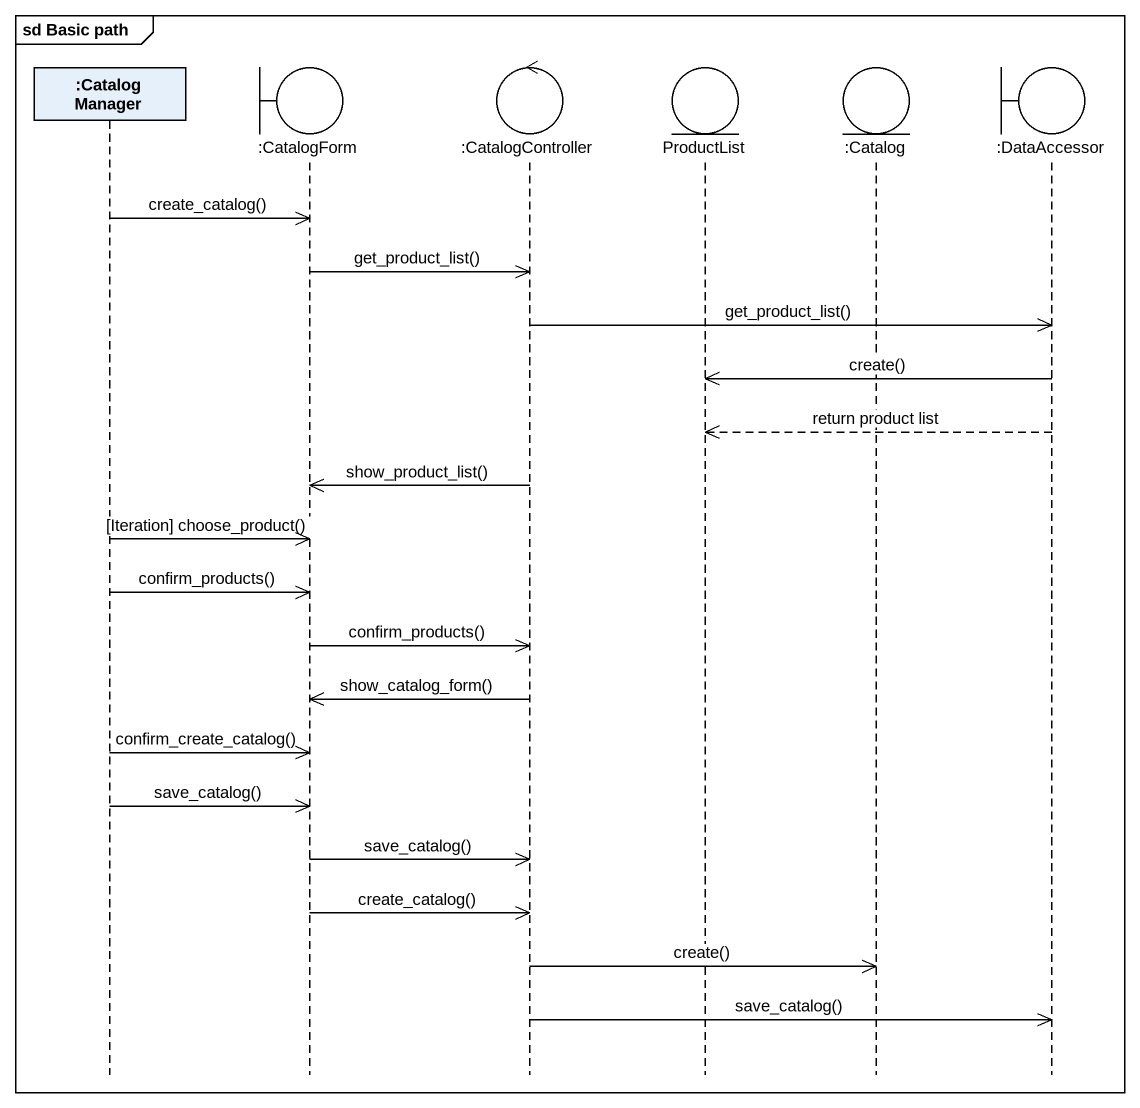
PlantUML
@startuml
mainframe sd Basic path
hide footbox
participant ":Catalog Manager" as Catalog_Manager
boundary ":CatalogForm" as CatalogForm
control ":CatalogController" as CatalogController
entity ProductList
entity ":Catalog" as Catalog
boundary ":DataAccessor" as DataAccessor

Catalog_Manager ->> CatalogForm : create_catalog()
CatalogForm ->> CatalogController : get_product_list()
CatalogController ->> DataAccessor : get_product_list()
DataAccessor ->> ProductList : create()
DataAccessor -->> ProductList : return product list
CatalogController ->> CatalogForm : show_product_list()
Catalog_Manager ->> CatalogForm : [Iteration] choose_product()
Catalog_Manager ->> CatalogForm : confirm_products()
CatalogForm ->> CatalogController : confirm_products()
CatalogController ->> CatalogForm : show_catalog_form()
Catalog_Manager ->> CatalogForm : confirm_create_catalog()
Catalog_Manager ->> CatalogForm : save_catalog()
CatalogForm ->> CatalogController : save_catalog()
CatalogForm ->> CatalogController : create_catalog()
CatalogController ->> Catalog : create()
CatalogController ->> DataAccessor : save_catalog()
@enduml
